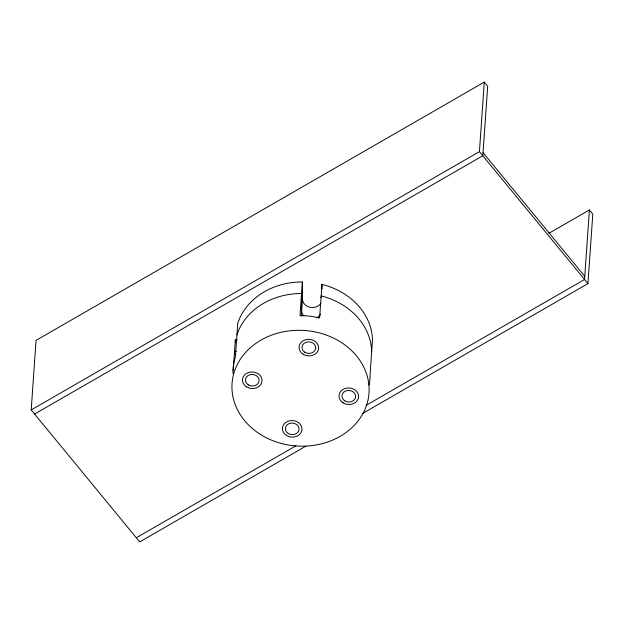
<?xml version="1.0" encoding="UTF-8"?>
<svg xmlns="http://www.w3.org/2000/svg" width="624" height="624" viewBox="0 0 624 624"><rect width="100%" height="100%" fill="white"/><g stroke="black" fill="none" stroke-linecap="round" stroke-linejoin="round"><path stroke-width="0.94" d="M306.002 446.074L139.714 541.897L31.2 409.913L36.059 340.376L484.286 82.103L487.679 86.229L482.82 155.766L34.593 414.04M233.189 370.578L235.342 339.815L237.221 339.846M232.994 373.456A68.632 57.884 4 0 1 235.388 356.951L237.744 323.302A68.632 57.884 4 0 1 302.367 281.947L300.004 315.58A68.632 57.884 4 0 1 319.605 317.998L321.976 284.372A68.632 57.884 4 0 1 372.481 339.963L370.126 373.581A68.632 57.884 4 0 1 369.088 385.024M301.236 316.228L301.626 310.705A9.805 8.268 4 0 0 303.865 315.955M302.367 281.947L302.445 298.623L301.626 310.619L301.54 293.506A68.632 57.884 4 0 0 236.941 334.862M362.56 413.486L587.941 283.624L479.427 151.64L484.286 82.103M548.894 233.306L589.407 209.96L584.548 279.497L365.914 405.46M587.941 283.624L592.8 214.087L589.407 209.96M31.2 409.913L479.427 151.64M136.313 537.763L295.862 445.848M236.465 351.421L234.53 351.374A68.632 57.884 4 0 0 234.671 353.972M483.031 152.607L584.758 276.331M321.976 284.372L322 289.076M321.173 297.812L321.149 295.924A68.632 57.884 4 0 1 371.67 351.515M235.49 342.521A68.632 57.884 4 0 1 235.342 339.815M320.978 303.178A9.805 8.268 4 0 1 309.699 307.226A9.805 8.268 4 0 1 302.445 298.623M320.533 314.059A9.805 8.268 4 0 1 316.82 317.858M260.52 434.483A68.632 57.884 4 0 0 368.784 395.351A68.632 57.884 4 0 0 272.29 334.877A68.632 57.884 4 0 0 260.52 434.483M304.847 352.256A6.864 5.788 4 0 0 315.674 348.34A6.864 5.788 4 0 0 306.025 342.295A6.864 5.788 4 0 0 304.847 352.256M248.251 384.868A6.864 5.788 4 0 0 259.077 380.952A6.864 5.788 4 0 0 249.428 374.907A6.864 5.788 4 0 0 248.251 384.868M288.21 433.469A6.864 5.788 4 0 0 299.036 429.554A6.864 5.788 4 0 0 289.388 423.509A6.864 5.788 4 0 0 288.21 433.469M344.807 400.858A6.864 5.788 4 0 0 355.633 396.942A6.864 5.788 4 0 0 345.985 390.897A6.864 5.788 4 0 0 344.807 400.858M246.535 386.849A9.805 8.268 4 0 0 262.002 381.256A9.805 8.268 4 0 0 248.219 372.622A9.805 8.268 4 0 0 246.535 386.849M286.502 435.451A9.805 8.268 4 0 0 301.961 429.858A9.805 8.268 4 0 0 288.179 421.223A9.805 8.268 4 0 0 286.502 435.451M343.099 402.839A9.805 8.268 4 0 0 358.558 397.246A9.805 8.268 4 0 0 344.776 388.612A9.805 8.268 4 0 0 343.099 402.839M303.131 354.237A9.805 8.268 4 0 0 318.599 348.644A9.805 8.268 4 0 0 304.816 340.01A9.805 8.268 4 0 0 303.131 354.237"/></g></svg>
